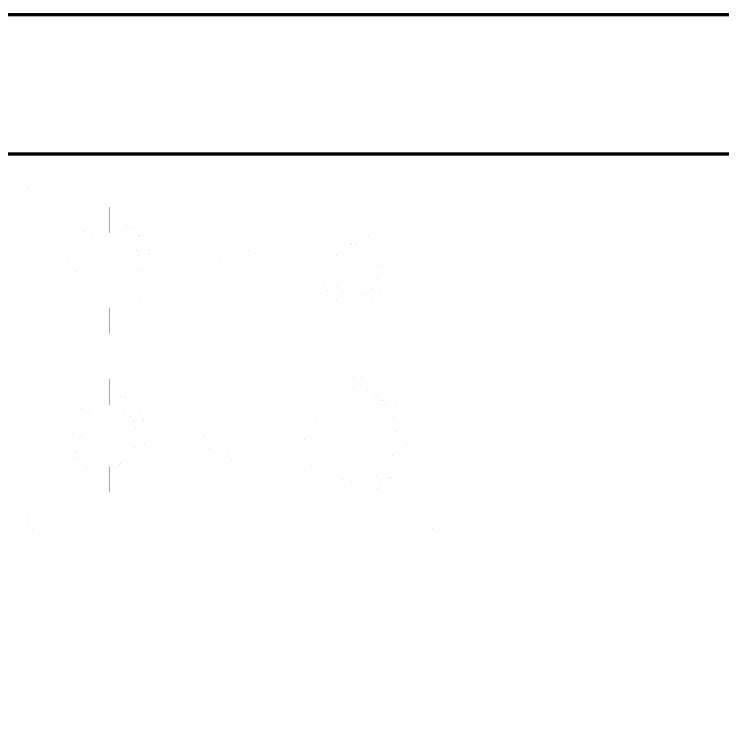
# Model space of a CAD drawing. Header units: metres. Extents: x -2.2 to 5.9, y -2.8 to 8.4.
# Drawn here: x 0.823 to 2.141, y 7.017 to 8.369 of the extents above; entities that cross this region are included whole.
import ezdxf

# ---------------------------------------------------------------- set-up
doc = ezdxf.new("R2010")
doc.units = ezdxf.units.M
doc.header["$LTSCALE"] = 10
doc.layers.get('0').update_dxf_attribs({"linetype": 'CONTINUOUS', "lineweight": 100})
doc.layers.add('roomitems', color=2, linetype='CONTINUOUS', lineweight=100)
doc.layers.add('walls', color=8, linetype='CONTINUOUS', lineweight=100)

# ---------------------------------------------------------------- blocks, each defined once
blk = doc.blocks.new('F-4-2')
at = {"color": 0, "const_width": 0.01}
for points in [[(-401.8, 368.3), (-401.8, 368.3)], [(-401.8, 368.3), (-334.9, 368.3)], [(-401.8, 306.9), (-401.8, 368.3)], [(-401.8, 368.3), (-401.8, 368.3)], [(-401.8, 368.3), (-401.8, 368.3)], [(-334.9, 368.3), (-267.9, 368.3)], [(-267.9, 368.3), (-200.9, 368.3)], [(-200.9, 368.3), (-133.9, 368.3)], [(-133.9, 368.3), (-67, 368.3)], [(-67, 368.3), (0, 368.3)], [(0, 368.3), (67, 368.3)], [(67, 368.3), (133.9, 368.3)], [(133.9, 368.3), (200.9, 368.3)], [(200.9, 368.3), (267.9, 368.3)], [(267.9, 368.3), (334.9, 368.3)], [(334.9, 368.3), (401.8, 368.3)], [(401.8, 368.3), (401.8, 306.9)], [(-401.8, 344.2), (-401.8, 344.2)], [(-401.8, 344.2), (-334.9, 344.2)], [(-401.8, 284.8), (-401.8, 344.2)], [(-401.8, 344.2), (-401.8, 344.2)], [(-401.8, 344.2), (-401.8, 344.2)], [(-401.8, 344.2), (-401.8, 344.2)], [(-401.8, 344.2), (-334.9, 344.2)], [(-334.9, 344.2), (-267.9, 344.2)], [(-334.9, 344.2), (-267.9, 344.2)], [(-267.9, 344.2), (-200.9, 344.2)], [(-267.9, 344.2), (-200.9, 344.2)], [(-200.9, 344.2), (-133.9, 344.2)], [(-200.9, 344.2), (-133.9, 344.2)], [(-133.9, 344.2), (-67, 344.2)], [(-133.9, 344.2), (-67, 344.2)], [(-67, 344.2), (0, 344.2)], [(-67, 344.2), (0, 344.2)], [(0, 344.2), (67, 344.2)], [(0, 344.2), (67, 344.2)], [(67, 344.2), (133.9, 344.2)], [(67, 344.2), (133.9, 344.2)], [(133.9, 344.2), (200.9, 344.2)], [(133.9, 344.2), (200.9, 344.2)], [(200.9, 344.2), (267.9, 344.2)], [(200.9, 344.2), (267.9, 344.2)], [(267.9, 344.2), (334.9, 344.2)], [(267.9, 344.2), (334.9, 344.2)], [(334.9, 344.2), (401.8, 344.2)], [(334.9, 344.2), (401.8, 344.2)], [(401.8, 344.2), (401.8, 284.8)], [(-376.2, 310.6), (-374.4, 312.9)], [(-374.4, 312.9), (-372.4, 315)], [(-372.4, 315), (-370.2, 316.7)], [(-370.2, 316.7), (-367.7, 318.1)], [(-367.7, 318.1), (-365.1, 319.1)], [(-365.1, 319.1), (-362.3, 319.8)], [(-362.3, 319.8), (-359.5, 320)], [(-359.5, 320), (-359.5, 320)], [(-359.5, 320), (-299.6, 320)], [(-359.5, 320), (-359.5, 320)], [(-359.5, 320), (-359.5, 320)], [(-359.5, 320), (-359.5, 320)], [(-359.5, 320), (-359.5, 320)], [(-359.5, 320), (-359.5, 320)], [(-359.5, 320), (-359.5, 320)], [(-359.5, 320), (-359.5, 320)], [(-359.5, 320), (-359.5, 320)], [(-359.5, 320), (-359.5, 320)], [(-359.5, 320), (-359.5, 320)], [(-359.5, 320), (-359.5, 320)], [(-359.5, 320), (-359.5, 320)], [(-359.5, 320), (-359.5, 320)], [(-359.5, 320), (-359.5, 320)], [(-299.6, 320), (-239.6, 320)], [(-239.6, 320), (-179.7, 320)], [(-179.7, 320), (-119.8, 320)], [(-119.8, 320), (-59.9, 320)], [(-59.9, 320), (0, 320)], [(0, 320), (59.9, 320)], [(59.9, 320), (119.8, 320)], [(119.8, 320), (179.7, 320)], [(179.7, 320), (239.6, 320)], [(239.6, 320), (299.6, 320)], [(299.6, 320), (359.5, 320)], [(359.5, 320), (362.3, 319.8)], [(362.3, 319.8), (365.1, 319.1)], [(365.1, 319.1), (367.7, 318.1)], [(367.7, 318.1), (370.2, 316.7)], [(370.2, 316.7), (372.4, 315)], [(372.4, 315), (374.4, 312.9)], [(374.4, 312.9), (376.2, 310.6)], [(-401.8, 245.5), (-401.8, 306.9)], [(-380.6, 295.9), (-380.5, 299.1)], [(-380.5, 299.1), (-379.9, 302.3)], [(-379.9, 302.3), (-379, 305.3)], [(-379, 305.3), (-377.8, 308)], [(-377.8, 308), (-376.2, 310.6)], [(376.2, 310.6), (377.8, 308)], [(377.8, 308), (379, 305.3)], [(379, 305.3), (379.9, 302.3)], [(379.9, 302.3), (380.5, 299.1)], [(380.5, 299.1), (380.6, 295.9)], [(401.8, 306.9), (401.8, 245.5)], [(-401.8, 225.4), (-401.8, 284.8)], [(-380.6, 244.5), (-380.6, 295.9)], [(380.6, 295.9), (380.6, 244.5)], [(401.8, 284.8), (401.8, 225.4)], [(-229.2, 255.6), (-229.2, 259.6)], [(-401.8, 184.2), (-401.8, 245.5)], [(-380.6, 193.2), (-380.6, 244.5)], [(-229.2, 251.6), (-229.2, 255.6)], [(-229.2, 247.6), (-229.2, 251.6)], [(-229.2, 243.5), (-229.2, 247.6)], [(-229.2, 239.5), (-229.2, 243.5)], [(380.6, 244.5), (380.6, 193.2)], [(401.8, 245.5), (401.8, 184.2)], [(-260.1, 225.9), (-250.3, 229.8)], [(-250.3, 229.8), (-240, 232.2)], [(-240, 232.2), (-229.2, 233.1)], [(-229.2, 235.5), (-229.2, 239.5)], [(-229.2, 231.5), (-229.2, 235.5)], [(-229.2, 233.1), (-218.5, 232.2)], [(-229.2, 227.4), (-229.2, 231.5)], [(-218.5, 232.2), (-208.1, 229.8)], [(-208.1, 229.8), (-198.3, 225.9)], [(229.2, 236.3), (229.2, 240.3)], [(229.2, 232.3), (229.2, 236.3)], [(229.2, 228.2), (229.2, 232.3)], [(-401.8, 166), (-401.8, 225.4)], [(-277.8, 214.2), (-269.3, 220.7)], [(-269.3, 220.7), (-260.1, 225.9)], [(-229.2, 223.4), (-229.2, 227.4)], [(-229.2, 219.4), (-229.2, 223.4)], [(-229.2, 215.4), (-229.2, 219.4)], [(-198.3, 225.9), (-189.2, 220.7)], [(-189.2, 220.7), (-180.7, 214.2)], [(229.2, 224.2), (229.2, 228.2)], [(229.2, 220.2), (229.2, 224.2)], [(229.2, 216.2), (229.2, 220.2)], [(401.8, 225.4), (401.8, 166)], [(-292.1, 197.8), (-285.4, 206.5)], [(-285.4, 206.5), (-277.8, 214.2)], [(-259.7, 201.9), (-252.7, 205.9)], [(-252.7, 205.9), (-245.3, 208.9)], [(-245.3, 208.9), (-237.4, 210.7)], [(-237.4, 210.7), (-229.2, 211.3)], [(-229.2, 211.3), (-229.2, 215.4)], [(-229.2, 211.3), (-221, 210.7)], [(-229.2, 211.3), (-229.2, 211.3)], [(-221, 210.7), (-213.2, 208.9)], [(-213.2, 208.9), (-205.7, 205.9)], [(-205.7, 205.9), (-198.8, 201.9)], [(-180.7, 214.2), (-173.1, 206.5)], [(-173.1, 206.5), (-166.4, 197.8)], [(191.7, 197.9), (198.2, 203)], [(198.2, 203), (205.3, 207)], [(205.3, 207), (212.9, 210)], [(212.9, 210), (220.9, 211.9)], [(220.9, 211.9), (229.2, 212.5)], [(229.2, 212.1), (229.2, 216.2)], [(229.2, 212.5), (237.6, 211.9)], [(229.2, 208.1), (229.2, 212.1)], [(229.2, 204.1), (229.2, 208.1)], [(229.2, 200.1), (229.2, 204.1)], [(237.6, 211.9), (245.6, 210)], [(245.6, 210), (253.1, 207)], [(253.1, 207), (260.2, 203)], [(260.2, 203), (266.8, 197.9)], [(-380.6, 141.9), (-380.6, 193.2)], [(-297.8, 188.2), (-292.1, 197.8)], [(-277, 184.6), (-271.9, 191.2)], [(-271.9, 191.2), (-266.1, 197)], [(-266.1, 197), (-259.7, 201.9)], [(-198.8, 201.9), (-192.4, 197)], [(-192.4, 197), (-186.6, 191.2)], [(-186.6, 191.2), (-181.5, 184.6)], [(-166.4, 197.8), (-160.7, 188.2)], [(-14.7, 188.7), (-7.7, 190.3)], [(-7.7, 190.3), (-0.6, 190.9)], [(-0.6, 190.9), (6.3, 190.4)], [(6.3, 190.4), (13.2, 188.9)], [(180.6, 185.3), (185.8, 192)], [(185.8, 192), (191.7, 197.9)], [(212.3, 188.1), (217.7, 190.2)], [(217.7, 190.2), (223.3, 191.6)], [(223.3, 191.6), (229.2, 192)], [(229.2, 196), (229.2, 200.1)], [(229.2, 192), (229.2, 196)], [(229.2, 192), (235.1, 191.6)], [(229.2, 192), (229.2, 192)], [(235.1, 191.6), (240.8, 190.2)], [(240.8, 190.2), (246.1, 188.1)], [(266.8, 197.9), (272.7, 192)], [(272.7, 192), (277.9, 185.3)], [(380.6, 193.2), (380.6, 141.9)], [(-401.8, 122.8), (-401.8, 184.2)], [(-305.8, 166.6), (-302.4, 177.7)], [(-302.4, 177.7), (-297.8, 188.2)], [(-284.8, 169.3), (-281.3, 177.2)], [(-281.3, 177.2), (-277, 184.6)], [(-181.5, 184.6), (-177.1, 177.2)], [(-177.1, 177.2), (-173.6, 169.3)], [(-160.7, 188.2), (-156.1, 177.7)], [(-156.1, 177.7), (-152.7, 166.6)], [(-36.3, 175.5), (-33.6, 178.1)], [(-33.6, 178.1), (-30.8, 180.4)], [(-30.8, 180.4), (-27.9, 182.5)], [(-27.9, 182.5), (-24.8, 184.3)], [(-24.8, 184.3), (-21.7, 186)], [(-21.7, 186), (-14.7, 188.7)], [(13.2, 188.9), (19.7, 186.4)], [(19.7, 186.4), (26, 183)], [(26, 183), (31.8, 178.7)], [(31.8, 178.7), (37.1, 173.6)], [(172.7, 169.8), (176.2, 177.8)], [(176.2, 177.8), (180.6, 185.3)], [(194.9, 172.8), (198.5, 177.5)], [(198.5, 177.5), (202.7, 181.7)], [(202.7, 181.7), (207.3, 185.2)], [(207.3, 185.2), (212.3, 188.1)], [(246.1, 188.1), (251.1, 185.2)], [(251.1, 185.2), (255.8, 181.7)], [(255.8, 181.7), (259.9, 177.5)], [(259.9, 177.5), (263.6, 172.8)], [(277.9, 185.3), (282.3, 177.8)], [(282.3, 177.8), (285.8, 169.8)], [(401.8, 184.2), (401.8, 122.8)], [(-401.8, 106.7), (-401.8, 166)], [(-307.9, 154.8), (-305.8, 166.6)], [(-287.4, 160.8), (-284.8, 169.3)], [(-173.6, 169.3), (-171, 160.8)], [(-152.7, 166.6), (-150.5, 154.8)], [(-47.2, 160.4), (-45.4, 163.7)], [(-45.4, 163.7), (-43.4, 166.9)], [(-43.4, 166.9), (-41.1, 170)], [(-41.1, 170), (-38.8, 172.8)], [(-38.8, 172.8), (-36.3, 175.5)], [(-20.2, 162.1), (-18.3, 163.3)], [(-18.3, 163.3), (-16.4, 164.5)], [(-16.4, 164.5), (-14.3, 165.4)], [(-14.3, 165.4), (-9.7, 167.5)], [(-9.7, 167.5), (-5.1, 168.7)], [(-5.1, 168.7), (-0.5, 169.2)], [(-0.5, 169.2), (4.1, 169)], [(4.1, 169), (8.6, 168.1)], [(8.6, 168.1), (13, 166.5)], [(13, 166.5), (17.1, 164.3)], [(17.1, 164.3), (20.9, 161.5)], [(37.1, 173.6), (41.8, 167.6)], [(41.8, 167.6), (45.9, 160.9)], [(170, 161.1), (172.7, 169.8)], [(189.2, 161.8), (191.8, 167.5)], [(191.8, 167.5), (194.9, 172.8)], [(263.6, 172.8), (266.7, 167.5)], [(266.7, 167.5), (269.2, 161.8)], [(285.8, 169.8), (288.5, 161.1)], [(401.8, 166), (401.8, 106.7)], [(-308.6, 142.5), (-307.9, 154.8)], [(-289.6, 142.5), (-289, 151.8)], [(-289, 151.8), (-287.4, 160.8)], [(-171, 160.8), (-169.4, 151.8)], [(-169.4, 151.8), (-168.9, 142.5)], [(-150.5, 154.8), (-149.8, 142.5)], [(-52.1, 147.8), (-52, 148.7)], [(-52, 148.7), (-51.8, 149.7)], [(-51.8, 149.7), (-51.5, 150.6)], [(-51.5, 150.6), (-51.2, 151.5)], [(-51.2, 151.5), (-50.8, 152.5)], [(-50.8, 152.5), (-50.3, 153.4)], [(-50.3, 153.4), (-48.9, 156.9)], [(-50.3, 153.4), (-50.3, 153.4)], [(-50.3, 153.4), (-50.3, 153.4)], [(-50.3, 153.4), (-50.3, 153.4)], [(-50.3, 153.4), (-50.3, 153.4)], [(-50.3, 153.4), (-50.3, 153.4)], [(-50.3, 153.4), (-50.3, 153.4)], [(-50.3, 153.4), (-50.3, 153.4)], [(-50.3, 153.4), (-50.3, 153.4)], [(-50.3, 153.4), (-50.3, 153.4)], [(-50.3, 153.4), (-50.3, 153.4)], [(-50.3, 153.4), (-50.3, 153.4)], [(-50.3, 153.4), (-50.3, 153.4)], [(-50.3, 153.4), (-50.3, 153.4)], [(-50.3, 153.4), (-50.3, 153.4)], [(-50.3, 153.4), (-50.3, 153.4)], [(-50.3, 153.4), (-50.3, 153.4)], [(-50.3, 153.4), (-50.3, 153.4)], [(-50.3, 153.4), (-50.3, 153.4)], [(-50.3, 153.4), (-50.3, 153.4)], [(-50.3, 153.4), (-50.3, 153.4)], [(-50.3, 153.4), (-50.3, 153.4)], [(-50.3, 153.4), (-50.3, 153.4)], [(-50.3, 153.4), (-50.3, 153.4)], [(-50.3, 153.4), (-50.3, 153.4)], [(-50.3, 153.4), (-50.3, 153.4)], [(-50.3, 153.4), (-50.3, 153.4)], [(-50.3, 153.4), (-50.3, 153.4)], [(-48.9, 156.9), (-47.2, 160.4)], [(-31.4, 147.3), (-30.4, 149.5)], [(-30.4, 149.5), (-29.3, 151.7)], [(-29.3, 151.7), (-28.1, 153.7)], [(-28.1, 153.7), (-26.7, 155.6)], [(-26.7, 155.6), (-25.3, 157.4)], [(-25.3, 157.4), (-23.7, 159.1)], [(-23.7, 159.1), (-22, 160.7)], [(-22, 160.7), (-20.2, 162.1)], [(20.9, 161.5), (24.4, 158.1)], [(24.4, 158.1), (27.5, 154.2)], [(27.5, 154.2), (30.2, 149.8)], [(30.2, 149.8), (32.3, 144.9)], [(45.9, 160.9), (49.2, 153.4)], [(49.2, 153.4), (49.5, 152.4)], [(49.5, 152.4), (49.8, 151.5)], [(49.8, 151.5), (50, 150.5)], [(50, 150.5), (50.3, 149.4)], [(50.3, 149.4), (50.5, 148.4)], [(167.8, 142.5), (168.4, 152)], [(168.4, 152), (170, 161.1)], [(185.8, 142.5), (186.2, 149.2)], [(186.2, 149.2), (187.4, 155.7)], [(187.4, 155.7), (189.2, 161.8)], [(269.2, 161.8), (271.1, 155.7)], [(271.1, 155.7), (272.3, 149.2)], [(272.3, 149.2), (272.6, 142.5)], [(288.5, 161.1), (290.1, 152)], [(290.1, 152), (290.6, 142.5)], [(-380.6, 90.6), (-380.6, 141.9)], [(-328.4, 142.5), (-331.9, 142.5)], [(-324.9, 142.5), (-328.4, 142.5)], [(-321.4, 142.5), (-324.9, 142.5)], [(-317.8, 142.5), (-321.4, 142.5)], [(-314.3, 142.5), (-317.8, 142.5)], [(-310.8, 142.5), (-314.3, 142.5)], [(-307.2, 142.5), (-310.8, 142.5)], [(-307.9, 130.2), (-308.6, 142.5)], [(-303.7, 142.5), (-307.2, 142.5)], [(-300.2, 142.5), (-303.7, 142.5)], [(-296.6, 142.5), (-300.2, 142.5)], [(-293.1, 142.5), (-296.6, 142.5)], [(-289.6, 142.5), (-293.1, 142.5)], [(-289, 133.2), (-289.6, 142.5)], [(-289.6, 142.5), (-289.6, 142.5)], [(-168.9, 142.5), (-169.4, 133.2)], [(-168.9, 142.5), (-168.9, 142.5)], [(-168.9, 142.5), (-168.9, 142.5)], [(-168.9, 142.5), (-168.9, 142.5)], [(-168.9, 142.5), (-168.9, 142.5)], [(-168.9, 142.5), (-168.9, 142.5)], [(-168.9, 142.5), (-168.9, 142.5)], [(-168.9, 142.5), (-168.9, 142.5)], [(-168.9, 142.5), (-168.9, 142.5)], [(-168.9, 142.5), (-168.9, 142.5)], [(-168.9, 142.5), (-168.9, 142.5)], [(-168.9, 142.5), (-168.9, 142.5)], [(-168.9, 142.5), (-168.9, 142.5)], [(-168.9, 142.5), (-168.9, 142.5)], [(-168.9, 142.5), (-168.9, 142.5)], [(-168.9, 142.5), (-168.9, 142.5)], [(-167.8, 142.5), (-167.8, 142.5)], [(-167.8, 142.5), (-164.3, 142.5)], [(-164.3, 142.5), (-160.8, 142.5)], [(-160.8, 142.5), (-157.2, 142.5)], [(-157.2, 142.5), (-153.7, 142.5)], [(-153.7, 142.5), (-150.2, 142.5)], [(-149.8, 142.5), (-150.5, 130.2)], [(-150.2, 142.5), (-146.6, 142.5)], [(-149.8, 142.5), (-149.8, 142.5)], [(-149.8, 142.5), (-149.8, 142.5)], [(-149.8, 142.5), (-149.8, 142.5)], [(-149.8, 142.5), (-149.8, 142.5)], [(-149.8, 142.5), (-149.8, 142.5)], [(-149.8, 142.5), (-149.8, 142.5)], [(-149.8, 142.5), (-149.8, 142.5)], [(-149.8, 142.5), (-149.8, 142.5)], [(-149.8, 142.5), (-149.8, 142.5)], [(-149.8, 142.5), (-149.8, 142.5)], [(-149.8, 142.5), (-149.8, 142.5)], [(-149.8, 142.5), (-149.8, 142.5)], [(-149.8, 142.5), (-149.8, 142.5)], [(-149.8, 142.5), (-149.8, 142.5)], [(-149.8, 142.5), (-149.8, 142.5)], [(-146.6, 142.5), (-143.1, 142.5)], [(-143.1, 142.5), (-139.6, 142.5)], [(-139.6, 142.5), (-136.1, 142.5)], [(-136.1, 142.5), (-132.5, 142.5)], [(-132.5, 142.5), (-129, 142.5)], [(-129, 142.5), (-125.5, 142.5)], [(-52.4, 144.7), (-52.3, 145.8)], [(-52.4, 143.6), (-52.4, 144.7)], [(-52.4, 142.5), (-52.4, 143.6)], [(-52.4, 141.3), (-52.4, 142.5)], [(-52.4, 116), (-52.4, 141.3)], [(-52.3, 146.8), (-52.1, 147.8)], [(-52.3, 145.8), (-52.3, 146.8)], [(-33.4, 142.5), (-33.3, 142.7)], [(-33.4, 142.2), (-33.4, 142.5)], [(-33.4, 142.5), (-33.4, 142.5)], [(-33.4, 142.5), (-33.4, 142.5)], [(-33.4, 142.5), (-33.4, 142.5)], [(-33.4, 142.5), (-33.4, 142.5)], [(-33.4, 142.5), (-33.4, 142.5)], [(-33.4, 142.5), (-33.4, 142.5)], [(-33.4, 142.5), (-33.4, 142.5)], [(-33.4, 142.5), (-33.4, 142.5)], [(-33.4, 142.5), (-33.4, 142.5)], [(-33.4, 142.5), (-33.4, 142.5)], [(-33.4, 142.5), (-33.4, 142.5)], [(-33.4, 142.5), (-33.4, 142.5)], [(-33.4, 141.9), (-33.4, 142.2)], [(-33.4, 141.6), (-33.4, 141.9)], [(-33.4, 141.3), (-33.4, 141.6)], [(-33.4, 141), (-33.4, 141.3)], [(-33.4, 140.7), (-33.4, 141)], [(-33.4, 140.4), (-33.4, 140.7)], [(-33.4, 140.1), (-33.4, 140.4)], [(-33.4, 139.8), (-33.4, 140.1)], [(-33.4, 139.5), (-33.4, 139.8)], [(-33.4, 139.2), (-33.4, 139.5)], [(-33.4, 138.9), (-33.4, 139.2)], [(-33.4, 113.5), (-33.4, 138.9)], [(-33.3, 142.7), (-33.2, 142.9)], [(-33.2, 142.9), (-33.1, 143.1)], [(-33.1, 143.1), (-33, 143.3)], [(-33, 143.3), (-32.9, 143.5)], [(-32.9, 143.5), (-32.8, 143.7)], [(-32.8, 143.7), (-32.7, 143.9)], [(-32.6, 144.1), (-32.6, 144.3)], [(-32.7, 143.9), (-32.6, 144.1)], [(-32.6, 144.3), (-32.5, 144.5)], [(-32.5, 144.5), (-32.4, 144.7)], [(-32.4, 144.7), (-32.3, 144.9)], [(-32.3, 144.9), (-31.4, 147.3)], [(-32.3, 144.9), (-32.3, 144.9)], [(-32.3, 144.9), (-32.3, 144.9)], [(-32.3, 144.9), (-32.3, 144.9)], [(32.3, 144.9), (32.3, 144.6)], [(32.3, 144.6), (32.3, 144.2)], [(32.3, 144.2), (32.3, 143.8)], [(32.3, 143.8), (32.3, 143.3)], [(32.3, 143.3), (32.3, 142.9)], [(32.3, 142.9), (32.3, 142.3)], [(32.3, 142.3), (32.3, 141.8)], [(32.3, 141.8), (32.3, 141.2)], [(32.3, 141.2), (32.3, 140.7)], [(32.3, 140.7), (32.3, 140.1)], [(32.3, 140.1), (32.3, 139.5)], [(32.3, 139.5), (32.3, 138.9)], [(32.3, 138.9), (32.3, 113.6)], [(50.5, 148.4), (50.7, 147.3)], [(50.7, 147.3), (50.9, 146.3)], [(50.9, 146.3), (51, 145.2)], [(51, 145.2), (51.2, 144.2)], [(51.2, 144.2), (51.3, 143.2)], [(51.3, 143.2), (51.3, 142.2)], [(51.3, 142.2), (51.4, 141.3)], [(51.4, 141.3), (51.4, 116)], [(147, 142.5), (143.5, 142.5)], [(150.5, 142.5), (147, 142.5)], [(154.1, 142.5), (150.5, 142.5)], [(157.6, 142.5), (154.1, 142.5)], [(161.1, 142.5), (157.6, 142.5)], [(164.6, 142.5), (161.1, 142.5)], [(168.2, 142.5), (164.6, 142.5)], [(168.4, 133), (167.8, 142.5)], [(171.7, 142.5), (168.2, 142.5)], [(175.2, 142.5), (171.7, 142.5)], [(178.8, 142.5), (175.2, 142.5)], [(182.3, 142.5), (178.8, 142.5)], [(185.8, 142.5), (182.3, 142.5)], [(186.2, 135.8), (185.8, 142.5)], [(185.8, 142.5), (185.8, 142.5)], [(187.4, 129.3), (186.2, 135.8)], [(272.3, 135.8), (271.1, 129.3)], [(272.6, 142.5), (272.3, 135.8)], [(272.6, 142.5), (272.6, 142.5)], [(272.6, 142.5), (272.6, 142.5)], [(272.6, 142.5), (272.6, 142.5)], [(272.6, 142.5), (272.6, 142.5)], [(272.6, 142.5), (272.6, 142.5)], [(272.6, 142.5), (272.6, 142.5)], [(272.6, 142.5), (272.6, 142.5)], [(272.6, 142.5), (272.6, 142.5)], [(272.6, 142.5), (272.6, 142.5)], [(272.6, 142.5), (272.6, 142.5)], [(272.6, 142.5), (272.6, 142.5)], [(272.6, 142.5), (272.6, 142.5)], [(272.6, 142.5), (272.6, 142.5)], [(272.6, 142.5), (272.6, 142.5)], [(272.6, 142.5), (272.6, 142.5)], [(272.6, 142.5), (272.6, 142.5)], [(272.6, 142.5), (276.2, 142.5)], [(276.2, 142.5), (279.7, 142.5)], [(279.7, 142.5), (283.2, 142.5)], [(283.2, 142.5), (286.8, 142.5)], [(286.8, 142.5), (290.3, 142.5)], [(290.6, 142.5), (290.1, 133)], [(290.3, 142.5), (293.8, 142.5)], [(290.6, 142.5), (290.6, 142.5)], [(290.6, 142.5), (290.6, 142.5)], [(290.6, 142.5), (290.6, 142.5)], [(290.6, 142.5), (290.6, 142.5)], [(290.6, 142.5), (290.6, 142.5)], [(290.6, 142.5), (290.6, 142.5)], [(290.6, 142.5), (290.6, 142.5)], [(290.6, 142.5), (290.6, 142.5)], [(290.6, 142.5), (290.6, 142.5)], [(290.6, 142.5), (290.6, 142.5)], [(290.6, 142.5), (290.6, 142.5)], [(290.6, 142.5), (290.6, 142.5)], [(290.6, 142.5), (290.6, 142.5)], [(290.6, 142.5), (290.6, 142.5)], [(290.6, 142.5), (290.6, 142.5)], [(293.8, 142.5), (297.4, 142.5)], [(297.4, 142.5), (300.9, 142.5)], [(300.9, 142.5), (304.4, 142.5)], [(304.4, 142.5), (307.9, 142.5)], [(307.9, 142.5), (311.5, 142.5)], [(311.5, 142.5), (315, 142.5)], [(380.6, 141.9), (380.6, 90.6)], [(-401.8, 61.4), (-401.8, 122.8)], [(-305.8, 118.4), (-307.9, 130.2)], [(-287.4, 124.2), (-289, 133.2)], [(-284.8, 115.7), (-287.4, 124.2)], [(-171, 124.2), (-173.6, 115.7)], [(-169.4, 133.2), (-171, 124.2)], [(-150.5, 130.2), (-152.7, 118.4)], [(170, 123.9), (168.4, 133)], [(172.7, 115.2), (170, 123.9)], [(189.2, 123.2), (187.4, 129.3)], [(191.8, 117.5), (189.2, 123.2)], [(269.2, 123.2), (266.7, 117.5)], [(271.1, 129.3), (269.2, 123.2)], [(288.5, 123.9), (285.8, 115.2)], [(290.1, 133), (288.5, 123.9)], [(401.8, 122.8), (401.8, 61.4)], [(-302.4, 107.2), (-305.8, 118.4)], [(-281.3, 107.8), (-284.8, 115.7)], [(-173.6, 115.7), (-177.1, 107.8)], [(-152.7, 118.4), (-156.1, 107.2)], [(-52.4, 90.8), (-52.4, 116)], [(-33.4, 88.2), (-33.4, 113.5)], [(32.3, 113.6), (32.3, 88.4)], [(51.4, 116), (51.4, 90.8)], [(176.2, 107.1), (172.7, 115.2)], [(194.9, 112.2), (191.8, 117.5)], [(198.5, 107.5), (194.9, 112.2)], [(263.6, 112.2), (259.9, 107.5)], [(266.7, 117.5), (263.6, 112.2)], [(285.8, 115.2), (282.3, 107.1)], [(-401.8, 47.3), (-401.8, 106.7)], [(-297.8, 96.8), (-302.4, 107.2)], [(-292.1, 87.2), (-297.8, 96.8)], [(-277, 100.4), (-281.3, 107.8)], [(-271.9, 93.8), (-277, 100.4)], [(-181.5, 100.4), (-186.6, 93.8)], [(-177.1, 107.8), (-181.5, 100.4)], [(-160.7, 96.8), (-166.4, 87.2)], [(-156.1, 107.2), (-160.7, 96.8)], [(180.6, 99.7), (176.2, 107.1)], [(185.8, 93), (180.6, 99.7)], [(202.7, 103.3), (198.5, 107.5)], [(207.3, 99.7), (202.7, 103.3)], [(212.3, 96.9), (207.3, 99.7)], [(217.7, 94.8), (212.3, 96.9)], [(223.3, 93.4), (217.7, 94.8)], [(240.8, 94.8), (235.1, 93.4)], [(246.1, 96.9), (240.8, 94.8)], [(251.1, 99.7), (246.1, 96.9)], [(255.8, 103.3), (251.1, 99.7)], [(259.9, 107.5), (255.8, 103.3)], [(277.9, 99.7), (272.7, 93)], [(282.3, 107.1), (277.9, 99.7)], [(401.8, 106.7), (401.8, 47.3)], [(-380.6, 39.2), (-380.6, 90.6)], [(-285.4, 78.5), (-292.1, 87.2)], [(-266.1, 88), (-271.9, 93.8)], [(-259.7, 83.1), (-266.1, 88)], [(-252.7, 79.1), (-259.7, 83.1)], [(-198.8, 83.1), (-205.7, 79.1)], [(-192.4, 88), (-198.8, 83.1)], [(-186.6, 93.8), (-192.4, 88)], [(-166.4, 87.2), (-173.1, 78.5)], [(-52.4, 65.5), (-52.4, 90.8)], [(-33.4, 62.8), (-33.4, 88.2)], [(32.3, 88.4), (32.3, 63.1)], [(51.4, 90.8), (51.4, 65.5)], [(191.7, 87), (185.8, 93)], [(198.2, 82), (191.7, 87)], [(205.3, 78), (198.2, 82)], [(229.2, 93), (223.3, 93.4)], [(235.1, 93.4), (229.2, 93)], [(229.2, 93), (229.2, 93)], [(229.2, 93), (229.2, 89)], [(229.2, 89), (229.2, 84.9)], [(229.2, 84.9), (229.2, 80.9)], [(260.2, 82), (253.1, 78)], [(266.8, 87), (260.2, 82)], [(272.7, 93), (266.8, 87)], [(380.6, 90.6), (380.6, 39.2)], [(-277.8, 70.8), (-285.4, 78.5)], [(-269.3, 64.3), (-277.8, 70.8)], [(-245.3, 76.1), (-252.7, 79.1)], [(-237.4, 74.3), (-245.3, 76.1)], [(-229.2, 73.7), (-237.4, 74.3)], [(-221, 74.3), (-229.2, 73.7)], [(-229.2, 72.5), (-229.2, 72.5)], [(-229.2, 72.5), (-229.2, 68.4)], [(-229.2, 68.4), (-229.2, 64.4)], [(-213.2, 76.1), (-221, 74.3)], [(-205.7, 79.1), (-213.2, 76.1)], [(-180.7, 70.8), (-189.2, 64.3)], [(-173.1, 78.5), (-180.7, 70.8)], [(212.9, 75), (205.3, 78)], [(220.9, 73.1), (212.9, 75)], [(229.2, 72.5), (220.9, 73.1)], [(229.2, 80.9), (229.2, 76.9)], [(229.2, 76.9), (229.2, 72.9)], [(237.6, 73.1), (229.2, 72.5)], [(229.2, 72.9), (229.2, 68.8)], [(229.2, 68.8), (229.2, 64.8)], [(245.6, 75), (237.6, 73.1)], [(253.1, 78), (245.6, 75)], [(-401.8, 0), (-401.8, 61.4)], [(-260.1, 59), (-269.3, 64.3)], [(-250.3, 55.2), (-260.1, 59)], [(-240, 52.8), (-250.3, 55.2)], [(-229.2, 64.4), (-229.2, 60.4)], [(-229.2, 60.4), (-229.2, 56.4)], [(-229.2, 56.4), (-229.2, 52.3)], [(-208.1, 55.2), (-218.5, 52.8)], [(-198.3, 59), (-208.1, 55.2)], [(-189.2, 64.3), (-198.3, 59)], [(-52.4, 40.3), (-52.4, 65.5)], [(-33.4, 37.4), (-33.4, 62.8)], [(32.3, 63.1), (32.3, 37.8)], [(51.4, 65.5), (51.4, 40.3)], [(229.2, 64.8), (229.2, 60.8)], [(229.2, 60.8), (229.2, 56.8)], [(229.2, 56.8), (229.2, 52.7)], [(401.8, 61.4), (401.8, 0)], [(-401.8, -12.1), (-401.8, 47.3)], [(-229.2, 51.9), (-240, 52.8)], [(-218.5, 52.8), (-229.2, 51.9)], [(-229.2, 52.3), (-229.2, 48.3)], [(-229.2, 48.3), (-229.2, 44.3)], [(-229.2, 44.3), (-229.2, 40.3)], [(229.2, 52.7), (229.2, 48.7)], [(229.2, 48.7), (229.2, 44.7)], [(401.8, 47.3), (401.8, -12.1)], [(-380.6, -12.1), (-380.6, 39.2)], [(-229.2, 40.3), (-229.2, 36.2)], [(-229.2, 36.2), (-229.2, 32.2)], [(-229.2, 32.2), (-229.2, 28.2)], [(-229.2, 28.2), (-229.2, 24.2)], [(-52.4, 15), (-52.4, 40.3)], [(-33.4, 12.1), (-33.4, 37.4)], [(32.3, 37.8), (32.3, 12.6)], [(51.4, 40.3), (51.4, 15)], [(380.6, 39.2), (380.6, -12.1)], [(-52.4, -10.3), (-52.4, 15)], [(51.4, 15), (51.4, -10.3)], [(-401.8, -61.4), (-401.8, 0)], [(-33.4, -13.3), (-33.4, 12.1)], [(32.3, 12.6), (32.3, -12.7)], [(401.8, 0), (401.8, -61.4)], [(-401.8, -71.4), (-401.8, -12.1)], [(-380.6, -63.4), (-380.6, -12.1)], [(-52.4, -35.5), (-52.4, -10.3)], [(-33.4, -38.6), (-33.4, -13.3)], [(32.3, -12.7), (32.3, -37.9)], [(51.4, -10.3), (51.4, -35.5)], [(380.6, -12.1), (380.6, -63.4)], [(401.8, -12.1), (401.8, -71.4)], [(-52.4, -60.8), (-52.4, -35.5)], [(-33.4, -64), (-33.4, -38.6)], [(32.3, -37.9), (32.3, -63.2)], [(51.4, -35.5), (51.4, -60.8)], [(229.2, -34.2), (229.2, -30.2)], [(229.2, -38.2), (229.2, -34.2)], [(229.2, -42.3), (229.2, -38.2)], [(229.2, -46.3), (229.2, -42.3)], [(229.2, -50.3), (229.2, -46.3)], [(229.2, -54.3), (229.2, -50.3)], [(-401.8, -122.8), (-401.8, -61.4)], [(-380.6, -114.7), (-380.6, -63.4)], [(-229.2, -64.4), (-229.2, -60.4)], [(-229.2, -68.4), (-229.2, -64.4)], [(-52.4, -86), (-52.4, -60.8)], [(-33.4, -89.4), (-33.4, -64)], [(32.3, -63.2), (32.3, -88.5)], [(51.4, -60.8), (51.4, -86)], [(181.1, -71.6), (192.1, -65.3)], [(192.1, -65.3), (203.9, -60.6)], [(203.9, -60.6), (216.3, -57.7)], [(216.3, -57.7), (229.2, -56.8)], [(229.2, -58.4), (229.2, -54.3)], [(229.2, -56.8), (242.2, -57.7)], [(229.2, -62.4), (229.2, -58.4)], [(229.2, -66.4), (229.2, -62.4)], [(229.2, -70.4), (229.2, -66.4)], [(242.2, -57.7), (254.6, -60.6)], [(254.6, -60.6), (266.3, -65.3)], [(266.3, -65.3), (277.3, -71.6)], [(380.6, -63.4), (380.6, -114.7)], [(401.8, -61.4), (401.8, -122.8)], [(-401.8, -130.8), (-401.8, -71.4)], [(-229.2, -72.5), (-229.2, -68.4)], [(-229.2, -76.5), (-229.2, -72.5)], [(-229.2, -80.5), (-229.2, -76.5)], [(-229.2, -84.5), (-229.2, -80.5)], [(161.9, -88.6), (171, -79.4)], [(171, -79.4), (181.1, -71.6)], [(209, -81.6), (218.9, -79.3)], [(218.9, -79.3), (229.2, -78.5)], [(229.2, -74.5), (229.2, -70.4)], [(229.2, -78.5), (229.2, -74.5)], [(229.2, -78.5), (239.6, -79.3)], [(229.2, -78.5), (229.2, -78.5)], [(239.6, -79.3), (249.5, -81.6)], [(277.3, -71.6), (287.5, -79.4)], [(287.5, -79.4), (296.6, -88.6)], [(401.8, -71.4), (401.8, -130.8)], [(-263.4, -98.7), (-255.6, -94.2)], [(-255.6, -94.2), (-247.3, -90.9)], [(-247.3, -90.9), (-238.4, -88.9)], [(-238.4, -88.9), (-229.2, -88.2)], [(-229.2, -88.6), (-229.2, -84.5)], [(-229.2, -88.2), (-220, -88.9)], [(-229.2, -92.6), (-229.2, -88.6)], [(-229.2, -96.6), (-229.2, -92.6)], [(-220, -88.9), (-211.2, -90.9)], [(-211.2, -90.9), (-202.9, -94.2)], [(-202.9, -94.2), (-195, -98.7)], [(-52.4, -111.3), (-52.4, -86)], [(-33.4, -114.7), (-33.4, -89.4)], [(32.3, -88.5), (32.3, -113.7)], [(51.4, -86), (51.4, -111.3)], [(153.8, -99), (161.9, -88.6)], [(182.7, -96.6), (190.8, -90.4)], [(190.8, -90.4), (199.6, -85.3)], [(199.6, -85.3), (209, -81.6)], [(249.5, -81.6), (258.9, -85.3)], [(258.9, -85.3), (267.7, -90.4)], [(267.7, -90.4), (275.8, -96.6)], [(296.6, -88.6), (304.7, -99)], [(-277.2, -110.8), (-270.6, -104.3)], [(-270.6, -104.3), (-263.4, -98.7)], [(-242.7, -109.5), (-236.1, -108)], [(-236.1, -108), (-229.2, -107.5)], [(-229.2, -100.6), (-229.2, -96.6)], [(-229.2, -104.7), (-229.2, -100.6)], [(-229.2, -108.7), (-229.2, -104.7)], [(-229.2, -107.5), (-222.3, -108)], [(-222.3, -108), (-215.7, -109.5)], [(-195, -98.7), (-187.8, -104.3)], [(-187.8, -104.3), (-181.3, -110.8)], [(147, -110.6), (153.8, -99)], [(168.9, -112.3), (175.3, -104)], [(175.3, -104), (182.7, -96.6)], [(275.8, -96.6), (283.1, -104)], [(283.1, -104), (289.6, -112.3)], [(304.7, -99), (311.5, -110.6)], [(-380.6, -166), (-380.6, -114.7)], [(-287.7, -126.4), (-282.9, -118.2)], [(-282.9, -118.2), (-277.2, -110.8)], [(-265.2, -124.5), (-260.3, -119.6)], [(-260.3, -119.6), (-254.9, -115.4)], [(-254.9, -115.4), (-249, -112)], [(-249, -112), (-242.7, -109.5)], [(-229.2, -108.7), (-229.2, -108.7)], [(-215.7, -109.5), (-209.5, -112)], [(-209.5, -112), (-203.6, -115.4)], [(-203.6, -115.4), (-198.2, -119.6)], [(-198.2, -119.6), (-193.3, -124.5)], [(-181.3, -110.8), (-175.6, -118.2)], [(-175.6, -118.2), (-170.7, -126.4)], [(-52.4, -136.6), (-52.4, -111.3)], [(-33.4, -140.1), (-33.4, -114.7)], [(32.3, -113.7), (32.3, -139)], [(51.4, -111.3), (51.4, -136.6)], [(141.4, -123.1), (147, -110.6)], [(159, -131.6), (163.4, -121.6)], [(163.4, -121.6), (168.9, -112.3)], [(289.6, -112.3), (295.1, -121.6)], [(295.1, -121.6), (299.5, -131.6)], [(311.5, -110.6), (317, -123.1)], [(380.6, -114.7), (380.6, -166)], [(-401.8, -184.2), (-401.8, -122.8)], [(-401.8, -190.2), (-401.8, -130.8)], [(-291.7, -135.4), (-287.7, -126.4)], [(-273.1, -136.2), (-269.5, -130)], [(-269.5, -130), (-265.2, -124.5)], [(-193.3, -124.5), (-189, -130)], [(-189, -130), (-185.4, -136.2)], [(-170.7, -126.4), (-166.8, -135.4)], [(137.3, -136.5), (141.4, -123.1)], [(155.7, -142.3), (159, -131.6)], [(299.5, -131.6), (302.7, -142.3)], [(317, -123.1), (321.1, -136.5)], [(401.8, -122.8), (401.8, -184.2)], [(401.8, -130.8), (401.8, -190.2)], [(-296.4, -155), (-294.6, -144.9)], [(-294.6, -144.9), (-291.7, -135.4)], [(-278.2, -150), (-276.1, -142.9)], [(-276.1, -142.9), (-273.1, -136.2)], [(-185.4, -136.2), (-182.4, -142.9)], [(-182.4, -142.9), (-180.2, -150)], [(-166.8, -135.4), (-163.9, -144.9)], [(-163.9, -144.9), (-162.1, -155)], [(-52.4, -161.8), (-52.4, -136.6)], [(-33.4, -165.4), (-33.4, -140.1)], [(32.3, -139), (32.3, -164.2)], [(51.4, -136.6), (51.4, -161.8)], [(134.8, -150.7), (137.3, -136.5)], [(153.7, -153.6), (155.7, -142.3)], [(302.7, -142.3), (304.8, -153.6)], [(321.1, -136.5), (323.7, -150.7)], [(-297, -165.4), (-296.4, -155)], [(-280.1, -165.4), (-279.6, -157.6)], [(-279.6, -157.6), (-278.2, -150)], [(-180.2, -150), (-178.9, -157.6)], [(-178.9, -157.6), (-178.4, -165.4)], [(-162.1, -155), (-161.5, -165.4)], [(-52.4, -162.7), (-52.4, -161.8)], [(51.4, -161.8), (51.4, -163)], [(133.9, -165.4), (134.8, -150.7)], [(153, -165.4), (153.7, -153.6)], [(304.8, -153.6), (305.5, -165.4)], [(323.7, -150.7), (324.5, -165.4)], [(-380.6, -217.4), (-380.6, -166)], [(-318.9, -165.4), (-322.4, -165.4)], [(-315.4, -165.4), (-318.9, -165.4)], [(-311.8, -165.4), (-315.4, -165.4)], [(-308.3, -165.4), (-311.8, -165.4)], [(-304.8, -165.4), (-308.3, -165.4)], [(-301.2, -165.4), (-304.8, -165.4)], [(-297.7, -165.4), (-301.2, -165.4)], [(-294.2, -165.4), (-297.7, -165.4)], [(-296.4, -175.9), (-297, -165.4)], [(-290.6, -165.4), (-294.2, -165.4)], [(-287.1, -165.4), (-290.6, -165.4)], [(-283.6, -165.4), (-287.1, -165.4)], [(-280.1, -165.4), (-283.6, -165.4)], [(-279.6, -173.3), (-280.1, -165.4)], [(-280.1, -165.4), (-280.1, -165.4)], [(-278.2, -180.8), (-279.6, -173.3)], [(-178.9, -173.3), (-180.2, -180.8)], [(-178.4, -165.4), (-178.9, -173.3)], [(-178.4, -165.4), (-178.4, -165.4)], [(-178.4, -165.4), (-178.4, -165.4)], [(-178.4, -165.4), (-178.4, -165.4)], [(-178.4, -165.4), (-178.4, -165.4)], [(-178.4, -165.4), (-178.4, -165.4)], [(-178.4, -165.4), (-178.4, -165.4)], [(-178.4, -165.4), (-178.4, -165.4)], [(-178.4, -165.4), (-178.4, -165.4)], [(-178.4, -165.4), (-178.4, -165.4)], [(-178.4, -165.4), (-178.4, -165.4)], [(-178.4, -165.4), (-178.4, -165.4)], [(-178.4, -165.4), (-178.4, -165.4)], [(-178.4, -165.4), (-178.4, -165.4)], [(-178.4, -165.4), (-178.4, -165.4)], [(-178.4, -165.4), (-178.4, -165.4)], [(-178.4, -165.4), (-178.4, -165.4)], [(-178.4, -165.4), (-174.9, -165.4)], [(-174.9, -165.4), (-171.4, -165.4)], [(-171.4, -165.4), (-167.8, -165.4)], [(-167.8, -165.4), (-164.3, -165.4)], [(-164.3, -165.4), (-160.8, -165.4)], [(-161.5, -165.4), (-162.1, -175.9)], [(-161.5, -165.4), (-161.5, -165.4)], [(-161.5, -165.4), (-161.5, -165.4)], [(-161.5, -165.4), (-161.5, -165.4)], [(-161.5, -165.4), (-161.5, -165.4)], [(-161.5, -165.4), (-161.5, -165.4)], [(-161.5, -165.4), (-161.5, -165.4)], [(-161.5, -165.4), (-161.5, -165.4)], [(-161.5, -165.4), (-161.5, -165.4)], [(-161.5, -165.4), (-161.5, -165.4)], [(-161.5, -165.4), (-161.5, -165.4)], [(-161.5, -165.4), (-161.5, -165.4)], [(-161.5, -165.4), (-161.5, -165.4)], [(-161.5, -165.4), (-161.5, -165.4)], [(-161.5, -165.4), (-161.5, -165.4)], [(-161.5, -165.4), (-161.5, -165.4)], [(-160.8, -165.4), (-157.2, -165.4)], [(-157.2, -165.4), (-153.7, -165.4)], [(-153.7, -165.4), (-150.2, -165.4)], [(-150.2, -165.4), (-146.6, -165.4)], [(-146.6, -165.4), (-143.1, -165.4)], [(-143.1, -165.4), (-139.6, -165.4)], [(-139.6, -165.4), (-136.1, -165.4)], [(-52.3, -163.7), (-52.4, -162.7)], [(-52.2, -164.7), (-52.3, -163.7)], [(-52.1, -165.8), (-52.2, -164.7)], [(-51.9, -166.8), (-52.1, -165.8)], [(-51.8, -167.9), (-51.9, -166.8)], [(-51.5, -168.9), (-51.8, -167.9)], [(-51.3, -170), (-51.5, -168.9)], [(-51.1, -171), (-51.3, -170)], [(-50.8, -172), (-51.1, -171)], [(-50.6, -173), (-50.8, -172)], [(-50.3, -173.9), (-50.6, -173)], [(-47, -181.6), (-50.3, -173.9)], [(-33.4, -165.7), (-33.4, -165.4)], [(-33.4, -166), (-33.4, -165.7)], [(-33.4, -166.3), (-33.4, -166)], [(-33.4, -166.6), (-33.4, -166.3)], [(-33.4, -166.9), (-33.4, -166.6)], [(-33.4, -167.3), (-33.4, -166.9)], [(-33.4, -167.6), (-33.4, -167.3)], [(-33.4, -167.9), (-33.4, -167.6)], [(-33.4, -168.2), (-33.4, -167.9)], [(-33.4, -168.5), (-33.4, -168.2)], [(-33.4, -168.8), (-33.4, -168.5)], [(-33.4, -169.1), (-33.4, -168.8)], [(-31, -173.9), (-33.4, -169.1)], [(-28.2, -178.3), (-31, -173.9)], [(29.2, -174.6), (27.8, -176.7)], [(30.4, -172.5), (29.2, -174.6)], [(31.4, -170.2), (30.4, -172.5)], [(32.3, -167.9), (31.4, -170.2)], [(32.3, -164.2), (32.3, -164.3)], [(32.3, -164.3), (32.3, -164.4)], [(32.3, -164.4), (32.3, -164.6)], [(32.3, -164.6), (32.3, -164.9)], [(32.3, -164.9), (32.3, -165.2)], [(32.3, -165.2), (32.3, -165.6)], [(32.3, -165.6), (32.3, -166)], [(32.3, -166), (32.3, -166.4)], [(32.3, -166.4), (32.3, -166.8)], [(32.3, -166.8), (32.3, -167.2)], [(32.3, -167.2), (32.3, -167.5)], [(32.3, -167.5), (32.3, -167.9)], [(49.2, -173.9), (47.8, -177.5)], [(49.7, -173), (49.2, -173.9)], [(50.1, -172.1), (49.7, -173)], [(50.5, -171.2), (50.1, -172.1)], [(50.7, -170.2), (50.5, -171.2)], [(50.9, -169.3), (50.7, -170.2)], [(51.1, -168.3), (50.9, -169.3)], [(51.2, -167.3), (51.1, -168.3)], [(51.3, -166.3), (51.2, -167.3)], [(51.4, -163), (51.3, -164.1)], [(51.3, -164.1), (51.3, -165.2)], [(51.3, -165.2), (51.3, -166.3)], [(114.2, -165.4), (110.6, -165.4)], [(117.7, -165.4), (114.2, -165.4)], [(121.2, -165.4), (117.7, -165.4)], [(124.8, -165.4), (121.2, -165.4)], [(128.3, -165.4), (124.8, -165.4)], [(131.8, -165.4), (128.3, -165.4)], [(135.4, -165.4), (131.8, -165.4)], [(134.8, -180.2), (133.9, -165.4)], [(138.9, -165.4), (135.4, -165.4)], [(142.4, -165.4), (138.9, -165.4)], [(145.9, -165.4), (142.4, -165.4)], [(149.5, -165.4), (145.9, -165.4)], [(153, -165.4), (149.5, -165.4)], [(153.7, -177.2), (153, -165.4)], [(153, -165.4), (153, -165.4)], [(305.5, -165.4), (304.8, -177.2)], [(305.5, -165.4), (305.5, -165.4)], [(305.5, -165.4), (305.5, -165.4)], [(305.5, -165.4), (305.5, -165.4)], [(305.5, -165.4), (305.5, -165.4)], [(305.5, -165.4), (305.5, -165.4)], [(305.5, -165.4), (305.5, -165.4)], [(305.5, -165.4), (305.5, -165.4)], [(305.5, -165.4), (305.5, -165.4)], [(305.5, -165.4), (305.5, -165.4)], [(305.5, -165.4), (305.5, -165.4)], [(305.5, -165.4), (305.5, -165.4)], [(305.5, -165.4), (305.5, -165.4)], [(305.5, -165.4), (305.5, -165.4)], [(305.5, -165.4), (305.5, -165.4)], [(305.5, -165.4), (305.5, -165.4)], [(305.5, -165.4), (305.5, -165.4)], [(305.5, -165.4), (309, -165.4)], [(309, -165.4), (312.5, -165.4)], [(312.5, -165.4), (316.1, -165.4)], [(316.1, -165.4), (319.6, -165.4)], [(319.6, -165.4), (323.1, -165.4)], [(323.1, -165.4), (326.6, -165.4)], [(324.5, -165.4), (323.7, -180.2)], [(324.5, -165.4), (324.5, -165.4)], [(324.5, -165.4), (324.5, -165.4)], [(324.5, -165.4), (324.5, -165.4)], [(324.5, -165.4), (324.5, -165.4)], [(324.5, -165.4), (324.5, -165.4)], [(324.5, -165.4), (324.5, -165.4)], [(324.5, -165.4), (324.5, -165.4)], [(324.5, -165.4), (324.5, -165.4)], [(324.5, -165.4), (324.5, -165.4)], [(324.5, -165.4), (324.5, -165.4)], [(324.5, -165.4), (324.5, -165.4)], [(324.5, -165.4), (324.5, -165.4)], [(324.5, -165.4), (324.5, -165.4)], [(324.5, -165.4), (324.5, -165.4)], [(324.5, -165.4), (324.5, -165.4)], [(326.6, -165.4), (330.2, -165.4)], [(330.2, -165.4), (333.7, -165.4)], [(333.7, -165.4), (337.2, -165.4)], [(337.2, -165.4), (340.8, -165.4)], [(340.8, -165.4), (344.3, -165.4)], [(344.3, -165.4), (347.8, -165.4)], [(380.6, -166), (380.6, -217.4)], [(-401.8, -245.5), (-401.8, -184.2)], [(-294.6, -186), (-296.4, -175.9)], [(-291.7, -195.5), (-294.6, -186)], [(-276.1, -188), (-278.2, -180.8)], [(-273.1, -194.7), (-276.1, -188)], [(-182.4, -188), (-185.4, -194.7)], [(-180.2, -180.8), (-182.4, -188)], [(-163.9, -186), (-166.8, -195.5)], [(-162.1, -175.9), (-163.9, -186)], [(-42.9, -188.6), (-47, -181.6)], [(-38.2, -194.6), (-42.9, -188.6)], [(-25, -182.1), (-28.2, -178.3)], [(-21.5, -185.4), (-25, -182.1)], [(-17.7, -188.1), (-21.5, -185.4)], [(-13.6, -190.2), (-17.7, -188.1)], [(15.3, -188.3), (13.2, -189.6)], [(17.4, -187), (15.3, -188.3)], [(19.3, -185.5), (17.4, -187)], [(21.2, -184), (19.3, -185.5)], [(23, -182.3), (21.2, -184)], [(24.8, -180.5), (23, -182.3)], [(26.3, -178.7), (24.8, -180.5)], [(27.8, -176.7), (26.3, -178.7)], [(42.3, -187.4), (40.1, -190.5)], [(44.3, -184.3), (42.3, -187.4)], [(46.2, -180.9), (44.3, -184.3)], [(47.8, -177.5), (46.2, -180.9)], [(137.3, -194.3), (134.8, -180.2)], [(155.7, -188.6), (153.7, -177.2)], [(159, -199.3), (155.7, -188.6)], [(302.7, -188.6), (299.5, -199.3)], [(304.8, -177.2), (302.7, -188.6)], [(323.7, -180.2), (321.1, -194.3)], [(401.8, -184.2), (401.8, -245.5)], [(-401.8, -249.6), (-401.8, -190.2)], [(-287.7, -204.4), (-291.7, -195.5)], [(-269.5, -200.9), (-273.1, -194.7)], [(-265.2, -206.4), (-269.5, -200.9)], [(-189, -200.9), (-193.3, -206.4)], [(-185.4, -194.7), (-189, -200.9)], [(-166.8, -195.5), (-170.7, -204.4)], [(-32.8, -199.8), (-38.2, -194.6)], [(-27, -204.1), (-32.8, -199.8)], [(-9.4, -191.7), (-13.6, -190.2)], [(-5, -192.6), (-9.4, -191.7)], [(-0.4, -192.8), (-5, -192.6)], [(4.1, -192.4), (-0.4, -192.8)], [(8.7, -191.4), (4.1, -192.4)], [(13.2, -189.6), (8.7, -191.4)], [(29.7, -200.9), (26.8, -203)], [(32.5, -198.6), (29.7, -200.9)], [(35.2, -196.1), (32.5, -198.6)], [(37.7, -193.4), (35.2, -196.1)], [(40.1, -190.5), (37.7, -193.4)], [(141.4, -207.7), (137.3, -194.3)], [(163.4, -209.3), (159, -199.3)], [(299.5, -199.3), (295.1, -209.3)], [(321.1, -194.3), (317, -207.7)], [(401.8, -190.2), (401.8, -249.6)], [(-282.9, -212.7), (-287.7, -204.4)], [(-277.2, -220.1), (-282.9, -212.7)], [(-260.3, -211.3), (-265.2, -206.4)], [(-254.9, -215.5), (-260.3, -211.3)], [(-249, -218.8), (-254.9, -215.5)], [(-203.6, -215.5), (-209.5, -218.8)], [(-198.2, -211.3), (-203.6, -215.5)], [(-193.3, -206.4), (-198.2, -211.3)], [(-175.6, -212.7), (-181.3, -220.1)], [(-170.7, -204.4), (-175.6, -212.7)], [(-20.8, -207.4), (-27, -204.1)], [(-14.2, -209.8), (-20.8, -207.4)], [(-7.4, -211.2), (-14.2, -209.8)], [(-0.4, -211.6), (-7.4, -211.2)], [(6.6, -211), (-0.4, -211.6)], [(13.7, -209.3), (6.6, -211)], [(20.6, -206.5), (13.7, -209.3)], [(23.8, -204.9), (20.6, -206.5)], [(26.8, -203), (23.8, -204.9)], [(147, -220.3), (141.4, -207.7)], [(168.9, -218.6), (163.4, -209.3)], [(295.1, -209.3), (289.6, -218.6)], [(317, -207.7), (311.5, -220.3)], [(-380.6, -268.7), (-380.6, -217.4)], [(-270.6, -226.6), (-277.2, -220.1)], [(-263.4, -232.2), (-270.6, -226.6)], [(-242.7, -221.3), (-249, -218.8)], [(-236.1, -222.9), (-242.7, -221.3)], [(-229.2, -223.4), (-236.1, -222.9)], [(-222.3, -222.9), (-229.2, -223.4)], [(-229.2, -223.4), (-229.2, -223.4)], [(-229.2, -223.4), (-229.2, -227.4)], [(-229.2, -227.4), (-229.2, -231.5)], [(-215.7, -221.3), (-222.3, -222.9)], [(-209.5, -218.8), (-215.7, -221.3)], [(-187.8, -226.6), (-195, -232.2)], [(-181.3, -220.1), (-187.8, -226.6)], [(153.8, -231.9), (147, -220.3)], [(175.3, -226.9), (168.9, -218.6)], [(182.7, -234.3), (175.3, -226.9)], [(283.1, -226.9), (275.8, -234.3)], [(289.6, -218.6), (283.1, -226.9)], [(311.5, -220.3), (304.7, -231.9)], [(380.6, -217.4), (380.6, -268.7)], [(-255.6, -236.7), (-263.4, -232.2)], [(-247.3, -240), (-255.6, -236.7)], [(-238.4, -242), (-247.3, -240)], [(-229.2, -242.7), (-238.4, -242)], [(-229.2, -231.5), (-229.2, -235.5)], [(-229.2, -235.5), (-229.2, -239.5)], [(-229.2, -239.5), (-229.2, -243.5)], [(-220, -242), (-229.2, -242.7)], [(-211.2, -240), (-220, -242)], [(-202.9, -236.7), (-211.2, -240)], [(-195, -232.2), (-202.9, -236.7)], [(161.9, -242.3), (153.8, -231.9)], [(171, -251.5), (161.9, -242.3)], [(190.8, -240.5), (182.7, -234.3)], [(199.6, -245.6), (190.8, -240.5)], [(267.7, -240.5), (258.9, -245.6)], [(275.8, -234.3), (267.7, -240.5)], [(296.6, -242.3), (287.5, -251.5)], [(304.7, -231.9), (296.6, -242.3)], [(-401.8, -306.9), (-401.8, -245.5)], [(-401.8, -308.9), (-401.8, -249.6)], [(-229.2, -243.5), (-229.2, -247.6)], [(-229.2, -247.6), (-229.2, -251.6)], [(-229.2, -251.6), (-229.2, -255.6)], [(-229.2, -255.6), (-229.2, -259.6)], [(181.1, -259.3), (171, -251.5)], [(209, -249.3), (199.6, -245.6)], [(218.9, -251.6), (209, -249.3)], [(229.2, -252.4), (218.9, -251.6)], [(239.6, -251.6), (229.2, -252.4)], [(229.2, -252.4), (229.2, -252.4)], [(229.2, -252.4), (229.2, -256.4)], [(229.2, -256.4), (229.2, -260.4)], [(249.5, -249.3), (239.6, -251.6)], [(258.9, -245.6), (249.5, -249.3)], [(287.5, -251.5), (277.3, -259.3)], [(401.8, -245.5), (401.8, -306.9)], [(401.8, -249.6), (401.8, -308.9)], [(-380.6, -320), (-380.6, -268.7)], [(-229.2, -259.6), (-229.2, -263.7)], [(-229.2, -263.7), (-229.2, -267.7)], [(-229.2, -267.7), (-229.2, -271.7)], [(192.1, -265.6), (181.1, -259.3)], [(203.9, -270.2), (192.1, -265.6)], [(216.3, -273.1), (203.9, -270.2)], [(229.2, -260.4), (229.2, -264.5)], [(229.2, -264.5), (229.2, -268.5)], [(229.2, -268.5), (229.2, -272.5)], [(254.6, -270.2), (242.2, -273.1)], [(266.3, -265.6), (254.6, -270.2)], [(277.3, -259.3), (266.3, -265.6)], [(380.6, -268.7), (380.6, -320)], [(229.2, -274.1), (216.3, -273.1)], [(229.2, -272.5), (229.2, -276.5)], [(242.2, -273.1), (229.2, -274.1)], [(229.2, -276.5), (229.2, -280.6)], [(229.2, -280.6), (229.2, -284.6)], [(229.2, -284.6), (229.2, -288.6)], [(229.2, -288.6), (229.2, -292.6)], [(229.2, -292.6), (229.2, -296.7)], [(229.2, -296.7), (229.2, -300.7)], [(-401.8, -368.3), (-401.8, -306.9)], [(-401.8, -368.3), (-401.8, -308.9)], [(401.8, -306.9), (401.8, -368.3)], [(401.8, -308.9), (401.8, -368.3)], [(-380.5, -323.3), (-380.6, -320)], [(-379.9, -326.4), (-380.5, -323.3)], [(380.5, -323.3), (379.9, -326.4)], [(380.6, -320), (380.5, -323.3)], [(-379, -329.4), (-379.9, -326.4)], [(-377.8, -332.2), (-379, -329.4)], [(-376.2, -334.8), (-377.8, -332.2)], [(-374.4, -337.1), (-376.2, -334.8)], [(-372.4, -339.1), (-374.4, -337.1)], [(374.4, -337.1), (372.4, -339.1)], [(376.2, -334.8), (374.4, -337.1)], [(377.8, -332.2), (376.2, -334.8)], [(379, -329.4), (377.8, -332.2)], [(379.9, -326.4), (379, -329.4)], [(-370.2, -340.9), (-372.4, -339.1)], [(-367.7, -342.3), (-370.2, -340.9)], [(-365.1, -343.3), (-367.7, -342.3)], [(-362.3, -343.9), (-365.1, -343.3)], [(-359.5, -344.2), (-362.3, -343.9)], [(-299.6, -344.2), (-359.5, -344.2)], [(-239.6, -344.2), (-299.6, -344.2)], [(-179.7, -344.2), (-239.6, -344.2)], [(-119.8, -344.2), (-179.7, -344.2)], [(-59.9, -344.2), (-119.8, -344.2)], [(0, -344.2), (-59.9, -344.2)], [(59.9, -344.2), (0, -344.2)], [(119.8, -344.2), (59.9, -344.2)], [(179.7, -344.2), (119.8, -344.2)], [(239.6, -344.2), (179.7, -344.2)], [(299.6, -344.2), (239.6, -344.2)], [(359.5, -344.2), (299.6, -344.2)], [(362.3, -343.9), (359.5, -344.2)], [(365.1, -343.3), (362.3, -343.9)], [(367.7, -342.3), (365.1, -343.3)], [(370.2, -340.9), (367.7, -342.3)], [(372.4, -339.1), (370.2, -340.9)], [(-334.9, -368.3), (-401.8, -368.3)], [(-334.9, -368.3), (-401.8, -368.3)], [(-267.9, -368.3), (-334.9, -368.3)], [(-267.9, -368.3), (-334.9, -368.3)], [(-200.9, -368.3), (-267.9, -368.3)], [(-200.9, -368.3), (-267.9, -368.3)], [(-133.9, -368.3), (-200.9, -368.3)], [(-133.9, -368.3), (-200.9, -368.3)], [(-67, -368.3), (-133.9, -368.3)], [(-67, -368.3), (-133.9, -368.3)], [(0, -368.3), (-67, -368.3)], [(0, -368.3), (-67, -368.3)], [(67, -368.3), (0, -368.3)], [(67, -368.3), (0, -368.3)], [(133.9, -368.3), (67, -368.3)], [(133.9, -368.3), (67, -368.3)], [(200.9, -368.3), (133.9, -368.3)], [(200.9, -368.3), (133.9, -368.3)], [(267.9, -368.3), (200.9, -368.3)], [(267.9, -368.3), (200.9, -368.3)], [(334.9, -368.3), (267.9, -368.3)], [(334.9, -368.3), (267.9, -368.3)], [(401.8, -368.3), (334.9, -368.3)], [(401.8, -368.3), (334.9, -368.3)]]:
    blk.add_lwpolyline(points, dxfattribs=at)

msp = doc.modelspace()

# ---------------------------------------------------------------- linework, layer by layer
at = {"layer": 'walls'}
msp.add_lwpolyline([(3.209, 8.109), (-2, 8.109), (-2, 5.24), (2.119, 5.241), (2.119, 4.19), (3.527, 4.19), (3.527, 4.07), (2.119, 4.07), (2.119, 3.841), (2, 3.841), (2, 5.119), (-2, 5.119), (-2, 2.619), (2, 2.619), (2, 2.941), (2.119, 2.941), (2.119, 2.492), (-2, 2.492), (-2, -2.507), (-0.689, -2.507), (-0.689, -2.757), (-2.25, -2.757), (-2.25, 8.369), (3.209, 8.369)], close=True, dxfattribs=at)

# ---------------------------------------------------------------- block references
at = {"layer": 'roomitems', "xscale": 0.001, "yscale": 0.001}
msp.add_blockref('F-4-2', (1.2288, 7.7508), dxfattribs=at)

doc.saveas('drawing.dxf')
